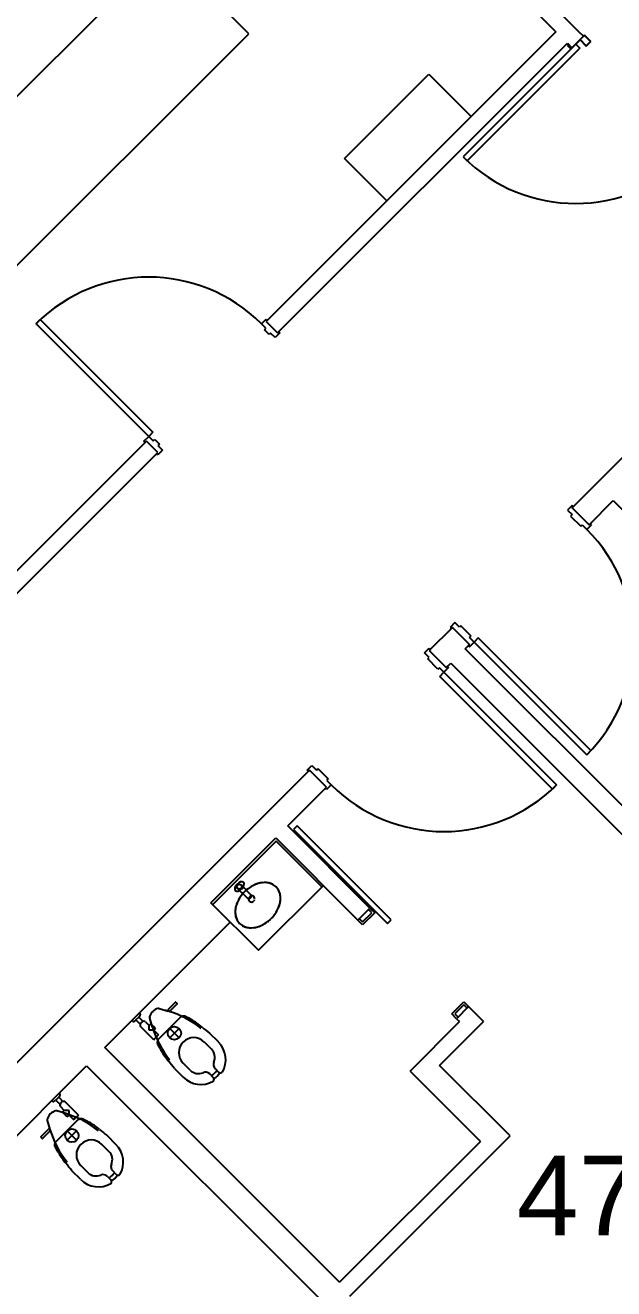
# Model space of a CAD drawing. Header units: inches. Extents: x -1050 to 5570, y -48 to 4302.
# Drawn here: x 718.9 to 896.1, y 3028.5 to 3409.2 of the extents above; entities that cross this region are included whole.
import ezdxf

# ---------------------------------------------------------------- set-up
doc = ezdxf.new("R2010")
doc.units = ezdxf.units.IN
doc.header["$LTSCALE"] = 98
doc.header["$MEASUREMENT"] = 0
for name, color, linetype in [('A-ANNO-ROOM', 4, 'CONTINUOUS'), ('A-DOOR', 2, 'CONTINUOUS'), ('A-FLOR-CASE', 3, 'CONTINUOUS'), ('A-FLOR-PFIX', 2, 'CONTINUOUS'), ('A-WALL-FULL', 6, 'CONTINUOUS')]:
    doc.layers.add(name, color=color, linetype=linetype)
doc.styles.add('Arial', font='arial.ttf')

msp = doc.modelspace()

# ---------------------------------------------------------------- linework, layer by layer
at = {"layer": 'A-DOOR'}
for p, q in [((884.68, 3403.49), (850.74, 3369.54)), ((885.96, 3404.86), (883.22, 3402.12)), ((883.22, 3402.03), (885.96, 3404.77)), ((884.68, 3403.49), (885.92, 3402.25)), ((887.82, 3403), (885.96, 3404.86)), ((885.96, 3404.77), (887.82, 3402.91)), ((887.33, 3406.23), (886.98, 3405.87)), ((886.98, 3405.87), (887.02, 3405.83)), ((887.02, 3405.83), (887.33, 3406.14)), ((889.23, 3404.33), (887.33, 3406.23)), ((887.33, 3406.14), (889.14, 3404.33)), ((889.14, 3404.33), (887.82, 3403)), ((887.82, 3402.91), (889.23, 3404.33)), ((885.92, 3402.25), (851.98, 3368.31)), ((882.51, 3403.44), (882.16, 3403.09)), ((882.16, 3403.09), (883.22, 3402.03)), ((882.25, 3403.09), (882.56, 3403.4)), ((883.22, 3402.12), (882.25, 3403.09)), ((882.56, 3403.4), (882.51, 3403.44)), ((850.74, 3369.54), (851.98, 3368.31)), ((722.12, 3319.23), (723.35, 3320.47)), ((723.35, 3320.47), (757.29, 3286.53)), ((790, 3319.23), (791.41, 3320.65)), ((791.41, 3320.65), (791.77, 3320.29)), ((791.77, 3320.29), (791.41, 3319.94)), ((791.41, 3319.94), (794.86, 3316.49)), ((756.06, 3285.29), (722.12, 3319.23)), ((791.37, 3317.86), (790, 3319.23)), ((790.93, 3317.42), (791.37, 3317.86)), ((792.34, 3316.01), (790.93, 3317.42)), ((792.78, 3316.45), (792.34, 3316.01)), ((794.15, 3315.08), (792.78, 3316.45)), ((795.57, 3316.49), (794.15, 3315.08)), ((794.86, 3316.49), (795.21, 3316.85)), ((795.21, 3316.85), (795.57, 3316.49)), ((757.29, 3286.53), (756.06, 3285.29)), ((754.64, 3283.88), (756.06, 3285.29)), ((755, 3283.52), (754.64, 3283.88)), ((755.35, 3283.88), (755, 3283.52)), ((758.8, 3280.43), (755.35, 3283.88)), ((756.06, 3285.29), (757.43, 3283.92)), ((757.43, 3283.92), (757.86, 3284.36)), ((757.86, 3284.36), (759.28, 3282.95)), ((759.28, 3282.95), (758.84, 3282.51)), ((758.84, 3282.51), (760.21, 3281.14)), ((758.44, 3280.08), (758.8, 3280.43)), ((758.8, 3279.72), (758.44, 3280.08)), ((760.21, 3281.14), (758.8, 3279.72)), ((883.6, 3264.52), (882.19, 3263.11)), ((882.19, 3263.11), (883.56, 3261.74)), ((883.96, 3264.17), (883.6, 3264.52)), ((883.6, 3263.81), (883.96, 3264.17)), ((888.73, 3258.69), (883.6, 3263.81)), ((883.56, 3261.74), (883.12, 3261.3)), ((883.12, 3261.3), (886.21, 3258.2)), ((889.08, 3259.04), (888.73, 3258.69)), ((889.44, 3258.69), (889.08, 3259.04)), ((886.21, 3258.2), (886.65, 3258.64)), ((886.65, 3258.64), (888.02, 3257.27)), ((888.02, 3257.27), (889.44, 3258.69)), ((848.25, 3229.17), (846.83, 3227.75)), ((849.62, 3227.8), (848.25, 3229.17)), ((846.83, 3227.75), (847.19, 3227.4)), ((847.19, 3227.4), (847.54, 3227.75)), ((847.54, 3227.75), (852.67, 3222.63)), ((850.05, 3228.23), (849.62, 3227.8)), ((853.15, 3225.14), (850.05, 3228.23)), ((852.71, 3224.7), (853.15, 3225.14)), ((854.08, 3223.33), (852.71, 3224.7)), ((855.32, 3224.57), (854.08, 3223.33)), ((889.26, 3190.63), (855.32, 3224.57)), ((839.14, 3220.06), (840.56, 3221.48)), ((840.56, 3221.48), (840.91, 3221.12)), ((840.91, 3221.12), (840.56, 3220.77)), ((840.56, 3220.77), (845.68, 3215.64)), ((852.67, 3222.63), (852.31, 3222.27)), ((852.31, 3222.27), (852.67, 3221.92)), ((852.67, 3221.92), (854.08, 3223.33)), ((854.08, 3223.33), (888.02, 3189.39)), ((840.51, 3218.69), (839.14, 3220.06)), ((840.08, 3218.26), (840.51, 3218.69)), ((843.17, 3215.16), (840.08, 3218.26)), ((843.61, 3215.6), (843.17, 3215.16)), ((844.98, 3214.23), (843.61, 3215.6)), ((843.74, 3212.99), (844.98, 3214.23)), ((846.39, 3215.64), (844.98, 3214.23)), ((844.98, 3214.23), (878.92, 3180.29)), ((845.68, 3215.64), (846.04, 3216)), ((846.04, 3216), (846.39, 3215.64)), ((877.68, 3179.05), (843.74, 3212.99)), ((888.02, 3189.39), (889.26, 3190.63)), ((803.79, 3184.71), (805.2, 3186.12)), ((804.14, 3184.35), (803.79, 3184.71)), ((804.49, 3184.71), (804.14, 3184.35)), ((809.62, 3179.58), (804.49, 3184.71)), ((805.2, 3186.12), (806.57, 3184.75)), ((806.57, 3184.75), (807.01, 3185.19)), ((807.01, 3185.19), (810.11, 3182.1)), ((809.27, 3179.23), (809.62, 3179.58)), ((809.62, 3178.87), (809.27, 3179.23)), ((811.04, 3180.29), (809.62, 3178.87)), ((810.11, 3182.1), (809.66, 3181.66)), ((809.66, 3181.66), (811.04, 3180.29)), ((878.92, 3180.29), (877.68, 3179.05)), ((800.78, 3167.91), (799.72, 3166.85)), ((829.07, 3139.63), (800.78, 3167.91)), ((799.72, 3166.85), (828.01, 3138.57)), ((824.12, 3141.75), (820.49, 3138.13)), ((820.49, 3139.01), (823.23, 3141.75)), ((822.26, 3142.72), (822.7, 3143.16)), ((823.23, 3141.75), (822.26, 3142.72)), ((822.7, 3143.16), (824.12, 3141.75)), ((819.08, 3139.54), (819.52, 3139.98)), ((820.49, 3138.13), (819.08, 3139.54)), ((819.52, 3139.98), (820.49, 3139.01)), ((828.01, 3138.57), (829.07, 3139.63)), ((847.36, 3111.26), (850.99, 3114.88)), ((850.99, 3114.88), (852.4, 3113.47)), ((848.78, 3109.84), (847.36, 3111.26)), ((850.99, 3114), (848.25, 3111.26)), ((848.25, 3111.26), (849.22, 3110.28)), ((851.96, 3113.02), (850.99, 3114)), ((852.4, 3113.47), (851.96, 3113.02)), ((849.22, 3110.28), (848.78, 3109.84))]:
    msp.add_line(p, q, dxfattribs=at)
for centre, start, end in [((884.68, 3403.49), 225, 315), ((756.06, 3285.29), 45, 135), ((756.06, 3285.29), 45, 135), ((854.08, 3223.33), 315, 45), ((854.08, 3223.33), 315, 45), ((844.98, 3214.23), 225, 315), ((844.98, 3214.23), 225, 315)]:
    msp.add_arc(centre, 48, start, end, dxfattribs=at)
at = {"layer": 'A-FLOR-CASE'}
for p, q in [((760.73, 3432.1), (540.11, 3211.48)), ((786.19, 3406.64), (760.73, 3432.1)), ((565.57, 3186.02), (786.19, 3406.64)), ((815.01, 3369), (840.47, 3394.45)), ((840.47, 3394.45), (853.2, 3381.72)), ((827.74, 3356.27), (815.01, 3369))]:
    msp.add_line(p, q, dxfattribs=at)
at = {"layer": 'A-FLOR-PFIX'}
for p, q in [((794.42, 3163.32), (775.33, 3144.23)), ((808.21, 3149.53), (794.42, 3163.32)), ((782.82, 3149.1), (786.18, 3145.74)), ((787.24, 3146.8), (783.88, 3150.16)), ((785.49, 3148.65), (784.34, 3147.5)), ((786.79, 3149.59), (785.49, 3148.65)), ((788.19, 3150.3), (786.79, 3149.59)), ((789.61, 3150.74), (788.19, 3150.3)), ((789.11, 3130.44), (808.56, 3149.88)), ((791.01, 3150.88), (789.61, 3150.74)), ((792.32, 3150.72), (791.01, 3150.88)), ((793.48, 3150.27), (792.32, 3150.72)), ((794.44, 3149.55), (793.48, 3150.27)), ((795.16, 3148.59), (794.44, 3149.55)), ((795.25, 3148.42), (795.13, 3148.65)), ((795.61, 3147.43), (795.16, 3148.59)), ((774.97, 3144.58), (789.11, 3130.44)), ((782.68, 3144.8), (782.25, 3143.37)), ((783.39, 3146.19), (782.68, 3144.8)), ((784.34, 3147.5), (783.39, 3146.19)), ((786.28, 3146.27), (786.16, 3145.65)), ((786.16, 3145.65), (786.34, 3145.25)), ((786.18, 3145.74), (787.24, 3146.8)), ((786.92, 3146.92), (786.28, 3146.27)), ((786.34, 3145.25), (786.45, 3145.15)), ((787.14, 3146.95), (786.92, 3146.92)), ((787.51, 3146.83), (787.14, 3146.95)), ((787.85, 3146.49), (787.51, 3146.83)), ((787.99, 3145.95), (787.85, 3146.49)), ((795.19, 3143.3), (795.62, 3144.73)), ((795.77, 3146.12), (795.61, 3147.43)), ((795.62, 3144.73), (795.77, 3146.12)), ((782.25, 3143.37), (782.11, 3141.97)), ((782.11, 3141.97), (782.27, 3140.67)), ((793.53, 3140.6), (794.48, 3141.9)), ((794.48, 3141.9), (795.19, 3143.3)), ((782.27, 3140.67), (782.72, 3139.51)), ((782.72, 3139.51), (783.44, 3138.55)), ((783.44, 3138.55), (784.4, 3137.83)), ((784.33, 3137.86), (784.56, 3137.74)), ((784.4, 3137.83), (785.56, 3137.38)), ((785.56, 3137.38), (786.86, 3137.22)), ((786.86, 3137.22), (788.26, 3137.36)), ((788.26, 3137.36), (789.69, 3137.8)), ((789.69, 3137.8), (791.08, 3138.5)), ((791.08, 3138.5), (792.38, 3139.45)), ((792.38, 3139.45), (793.53, 3140.6)), ((764.15, 3114.81), (761.92, 3112.59)), ((764.65, 3114.31), (762.42, 3112.08)), ((764.27, 3114.82), (764.66, 3114.43)), ((752.21, 3109.45), (753.1, 3110.33)), ((753.1, 3110.33), (754.38, 3109.04)), ((753.22, 3111.52), (753.48, 3111.26)), ((759.24, 3112.9), (761.93, 3112.09)), ((761.31, 3112.33), (761.38, 3112.26)), ((751.02, 3109.32), (751.28, 3109.06)), ((752.21, 3109.45), (753.5, 3108.16)), ((757.6, 3103.52), (753.54, 3107.59)), ((754.95, 3109.01), (756.19, 3107.77)), ((756.19, 3107.77), (756.72, 3108.3)), ((757.17, 3107.33), (756.36, 3110.02)), ((756.65, 3108.3), (756.82, 3108.47)), ((756.81, 3108.2), (756.72, 3108.3)), ((756.93, 3108.09), (756.81, 3108.2)), ((757.24, 3107.77), (756.93, 3108.09)), ((757.61, 3107.41), (757.24, 3107.77)), ((758.13, 3106.88), (757.6, 3106.35)), ((757.78, 3107.24), (757.61, 3107.41)), ((757.93, 3107.09), (757.78, 3107.24)), ((758.13, 3106.88), (757.93, 3107.09)), ((765.53, 3110.18), (759.08, 3103.73)), ((762.38, 3106.88), (765.21, 3104.05)), ((765.21, 3106.88), (762.38, 3104.05)), ((757.6, 3106.35), (759.02, 3104.94)), ((757.6, 3103.52), (757.81, 3103.73)), ((757.81, 3103.73), (758.13, 3104.05)), ((758.13, 3104.05), (758.31, 3104.23)), ((758.31, 3104.23), (758.49, 3104.41)), ((758.49, 3104.41), (758.66, 3104.58)), ((758.66, 3104.58), (758.92, 3104.84)), ((758.92, 3104.84), (759.02, 3104.94)), ((772.81, 3102.82), (774.93, 3100.69)), ((777.05, 3102.82), (774.41, 3105.45)), ((768.56, 3094.33), (766.44, 3096.45)), ((763.8, 3094.85), (766.44, 3092.21)), ((775.51, 3092.14), (774.45, 3093.2)), ((776.06, 3094.81), (777.12, 3093.75)), ((726.89, 3085.19), (727.15, 3084.93)), ((728.97, 3086.2), (728.08, 3085.32)), ((728.08, 3085.32), (729.37, 3084.03)), ((728.97, 3086.2), (730.25, 3084.91)), ((729.09, 3087.39), (729.35, 3087.13)), ((734.89, 3080.81), (730.82, 3084.88)), ((731.08, 3081.24), (728.39, 3082.05)), ((729.4, 3083.46), (730.65, 3082.22)), ((730.11, 3081.76), (729.94, 3081.59)), ((730.65, 3082.22), (730.11, 3081.69)), ((730.21, 3081.6), (730.11, 3081.69)), ((730.32, 3081.48), (730.21, 3081.6)), ((730.64, 3081.17), (730.32, 3081.48)), ((731.01, 3080.8), (730.64, 3081.17)), ((731.18, 3080.63), (731.01, 3080.8)), ((731.32, 3080.48), (731.18, 3080.63)), ((731.53, 3080.28), (731.32, 3080.48)), ((731.53, 3080.28), (732.06, 3080.81)), ((732.06, 3080.81), (733.47, 3079.39)), ((734, 3079.92), (733.83, 3079.75)), ((734.18, 3080.1), (734, 3079.92)), ((734.36, 3080.28), (734.18, 3080.1)), ((734.68, 3080.6), (734.36, 3080.28)), ((734.89, 3080.81), (734.68, 3080.6)), ((723.6, 3074.26), (725.83, 3076.49)), ((725.51, 3079.17), (726.32, 3076.48)), ((726.08, 3077.1), (726.16, 3077.03)), ((728.23, 3072.88), (734.68, 3079.33)), ((733.57, 3079.49), (733.47, 3079.39)), ((733.83, 3079.75), (733.57, 3079.49)), ((723.59, 3074.14), (723.98, 3073.75)), ((724.1, 3073.76), (726.33, 3075.99)), ((731.53, 3076.03), (734.36, 3073.21)), ((731.53, 3073.21), (734.36, 3076.03)), ((743.56, 3074.61), (746.2, 3071.97)), ((744.08, 3069.85), (741.96, 3071.97)), ((735.6, 3065.6), (737.72, 3063.48)), ((735.6, 3061.36), (732.96, 3064)), ((743.6, 3062.35), (744.66, 3061.29)), ((746.27, 3062.9), (745.21, 3063.96))]:
    msp.add_line(p, q, dxfattribs=at)
for centre, radius in [((783.35, 3149.63), 0.75), ((763.79, 3105.47), 2), ((732.94, 3074.62), 2)]:
    msp.add_circle(centre, radius, dxfattribs=at)
for centre, radius, start, end in [((786.99, 3145.99), 1, 243, 313.5147), ((786.99, 3145.99), 1, 324.0001, 342.5611), ((764.22, 3114.72), 0.116, 63.3864, 128.6136), ((764.56, 3114.38), 0.116, 321.3864, 26.6136), ((751.43, 3112), 2.36, 315, 331.7178), ((753.19, 3111.05), 0.358, 331.7178, 36.2822), ((759.85, 3109.41), 3.67, 105.7, 164.1134), ((757.32, 3110.31), 1, 174.032, 196.7358), ((758.95, 3111.94), 1, 73.2642, 95.4406), ((761.2, 3111.86), 0.488, 76.6888, 99.2592), ((761.78, 3111.71), 0.58, 93.6602, 118.1119), ((761.73, 3112.44), 0.149, 273.6602, 356.3398), ((762.05, 3112.47), 0.173, 136.0648, 192.0648), ((753.5, 3084.05), 29.29, 51.2648, 73.2642), ((762.28, 3111.89), 0.149, 93.6602, 132.6747), ((762.3, 3112.21), 0.173, 257.9352, 313.9352), ((751.49, 3109.35), 0.358, 233.7178, 298.2822), ((750.54, 3111.11), 2.36, 298.2822, 315), ((754.59, 3107.95), 1.12, 71.4379, 198.6536), ((756.98, 3108.29), 0.33, 177.7576, 189.9981), ((785.21, 3115.76), 29.29, 196.7358, 218.7352), ((753.5, 3084.05), 29.79, 51.2648, 58.8263), ((936.04, 3309.29), 260.14, 230.9435, 231.5861), ((769.62, 3099.63), 4.5, 45, 225), ((771.75, 3097.51), 7.5, 329.8879, 45), ((785.21, 3115.76), 29.79, 211.1737, 218.7352), ((772.42, 3098.19), 3.55, 336.7763, 45), ((559.97, 2933.21), 260.14, 38.4139, 39.0565), ((777.33, 3096.08), 1.79, 156.7763, 225), ((771.75, 3097.51), 7.5, 225, 300.1121), ((771.07, 3096.84), 3.55, 225, 293.2237), ((773.18, 3091.93), 1.79, 45, 113.2237), ((771.3, 3097.96), 6.45, 304.8161, 325.1839), ((774.95, 3091.58), 0.787, 315, 45), ((771.75, 3097.51), 7, 304.5998, 325.4002), ((777.68, 3094.31), 0.787, 225, 315), ((727.36, 3085.22), 0.358, 233.7178, 298.2822), ((726.41, 3086.98), 2.36, 298.2822, 315), ((727.3, 3087.87), 2.36, 315, 331.7178), ((729.06, 3086.92), 0.358, 331.7178, 36.2822), ((730.46, 3083.82), 1.12, 71.3464, 198.5621), ((729.01, 3078.56), 3.67, 105.8866, 164.3), ((728.1, 3081.1), 1, 73.2642, 95.968), ((730.12, 3081.43), 0.33, 80.0019, 92.2424), ((722.65, 3053.2), 29.29, 51.2648, 73.2642), ((726.47, 3079.46), 1, 174.5594, 196.7358), ((725.94, 3076.36), 0.173, 77.9352, 133.9352), ((725.97, 3076.68), 0.149, 273.6602, 356.3398), ((726.55, 3077.21), 0.488, 170.7408, 193.3112), ((726.7, 3076.63), 0.58, 151.8881, 176.3398), ((754.37, 3084.91), 29.29, 196.7358, 218.7352), ((726.2, 3076.11), 0.173, 316.0648, 12.0648), ((726.52, 3076.13), 0.149, 137.3253, 176.3398), ((722.65, 3053.2), 29.79, 51.2648, 58.8263), ((905.2, 3278.44), 260.14, 230.9435, 231.5861), ((723.69, 3074.19), 0.116, 141.3864, 206.6136), ((724.03, 3073.85), 0.116, 243.3864, 308.6136), ((738.78, 3068.79), 4.5, 45, 225), ((754.37, 3084.91), 29.79, 211.1737, 218.7352), ((741.57, 3067.34), 3.55, 336.7763, 45), ((740.9, 3066.67), 7.5, 329.8879, 45), ((529.13, 2902.37), 260.14, 38.4139, 39.0565), ((746.48, 3065.23), 1.79, 156.7763, 225), ((740.9, 3066.67), 7.5, 225, 300.1121), ((740.23, 3065.99), 3.55, 225, 293.2237), ((742.33, 3061.08), 1.79, 45, 113.2237), ((740.45, 3067.11), 6.45, 304.8161, 325.1839), ((744.1, 3060.73), 0.787, 315, 45), ((740.9, 3066.67), 7, 304.5998, 325.4002), ((746.83, 3063.46), 0.787, 225, 315)]:
    msp.add_arc(centre, radius, start, end, dxfattribs=at)
at = {"layer": 'A-FLOR-PFIX', "extrusion": (0, 0, -1)}
msp.add_ellipse((783.38, 3149.67), major_axis=(1.24, 1.24), ratio=0.571429, dxfattribs=at)
msp.add_ellipse((757.54, 3108.91), major_axis=(0.789, 0.789), ratio=0.5, start_param=3.402076, end_param=3.496793, dxfattribs=at)
at = {"layer": 'A-FLOR-PFIX'}
msp.add_ellipse((729.5, 3080.87), major_axis=(0.789, 0.789), ratio=0.5, start_param=0.260484, end_param=0.3552, dxfattribs=at)
for points, knots in [([(785.9, 3148.98), (785.8, 3148.9), (785.55, 3148.7), (785.3, 3148.48), (785.16, 3148.35)], [1.4001113, 1.4001113, 1.4001113, 1.4001113, 1.4499658, 1.523624, 1.523624, 1.523624, 1.523624]), ([(787.35, 3149.91), (787.28, 3149.87), (786.99, 3149.72), (786.7, 3149.54), (786.49, 3149.4)], [1.1785276, 1.1785276, 1.1785276, 1.1785276, 1.2083049, 1.3082295, 1.3082295, 1.3082295, 1.3082295]), ([(788.89, 3150.55), (788.86, 3150.54), (788.54, 3150.44), (788.21, 3150.31), (787.92, 3150.19)], [0.9529552, 0.9529552, 0.9529552, 0.9529552, 0.9666439, 1.0936537, 1.0936537, 1.0936537, 1.0936537]), ([(790.45, 3150.85), (790.45, 3150.85), (790.11, 3150.82), (789.76, 3150.77), (789.41, 3150.68)], [0.7248008, 0.7248008, 0.7248008, 0.7248008, 0.7249829, 0.878323, 0.878323, 0.878323, 0.878323]), ([(792.2, 3150.74), (792.13, 3150.76), (791.71, 3150.84), (791.26, 3150.88), (790.87, 3150.87)], [0.448799, 0.448799, 0.448799, 0.448799, 0.4833219, 0.6611047, 0.6611047, 0.6611047, 0.6611047]), ([(793.43, 3150.3), (793.4, 3150.31), (793.04, 3150.5), (792.64, 3150.65), (792.24, 3150.73)], [0.2243995, 0.2243995, 0.2243995, 0.2243995, 0.241661, 0.4416618, 0.4416618, 0.4416618, 0.4416618]), ([(795.62, 3147.35), (795.53, 3147.75), (795.41, 3148.17), (795.2, 3148.51), (795.18, 3148.54)], [5.8415235, 5.8415235, 5.8415235, 5.8415235, 6.0415243, 6.0587858, 6.0587858, 6.0587858, 6.0587858]), ([(782.8, 3145.06), (782.67, 3144.77), (782.55, 3144.45), (782.45, 3144.13), (782.44, 3144.1)], [2.0479389, 2.0479389, 2.0479389, 2.0479389, 2.1749488, 2.1886374, 2.1886374, 2.1886374, 2.1886374]), ([(783.59, 3146.5), (783.44, 3146.28), (783.27, 3146), (783.11, 3145.71), (783.08, 3145.64)], [1.8333632, 1.8333632, 1.8333632, 1.8333632, 1.9332878, 1.963065, 1.963065, 1.963065, 1.963065]), ([(784.64, 3147.82), (784.5, 3147.68), (784.29, 3147.44), (784.09, 3147.19), (784.01, 3147.08)], [1.6179686, 1.6179686, 1.6179686, 1.6179686, 1.6916268, 1.7414813, 1.7414813, 1.7414813, 1.7414813]), ([(795.57, 3144.52), (795.66, 3144.87), (795.71, 3145.22), (795.74, 3145.56), (795.74, 3145.56)], [5.4048623, 5.4048623, 5.4048623, 5.4048623, 5.5582024, 5.5583845, 5.5583845, 5.5583845, 5.5583845]), ([(795.76, 3145.98), (795.77, 3146.37), (795.72, 3146.81), (795.65, 3147.24), (795.64, 3147.31)], [5.6220806, 5.6220806, 5.6220806, 5.6220806, 5.7998634, 5.8343864, 5.8343864, 5.8343864, 5.8343864]), ([(782.12, 3142.12), (782.11, 3141.73), (782.15, 3141.29), (782.22, 3140.85), (782.24, 3140.78)], [2.480488, 2.480488, 2.480488, 2.480488, 2.6582707, 2.6927937, 2.6927937, 2.6927937, 2.6927937]), ([(782.3, 3143.58), (782.22, 3143.23), (782.16, 3142.88), (782.14, 3142.54), (782.14, 3142.54)], [2.2632696, 2.2632696, 2.2632696, 2.2632696, 2.4166097, 2.4167919, 2.4167919, 2.4167919, 2.4167919]), ([(793.24, 3140.27), (793.37, 3140.42), (793.59, 3140.66), (793.79, 3140.91), (793.87, 3141.02)], [4.7595613, 4.7595613, 4.7595613, 4.7595613, 4.8332195, 4.883074, 4.883074, 4.883074, 4.883074]), ([(794.29, 3141.6), (794.43, 3141.81), (794.61, 3142.1), (794.76, 3142.39), (794.8, 3142.46)], [4.9749558, 4.9749558, 4.9749558, 4.9749558, 5.0748804, 5.1046577, 5.1046577, 5.1046577, 5.1046577]), ([(795.08, 3143.03), (795.2, 3143.32), (795.33, 3143.65), (795.43, 3143.97), (795.44, 3144)], [5.1895316, 5.1895316, 5.1895316, 5.1895316, 5.3165414, 5.3302301, 5.3302301, 5.3302301, 5.3302301]), ([(782.25, 3140.75), (782.34, 3140.35), (782.47, 3139.93), (782.68, 3139.59), (782.7, 3139.56)], [2.6999308, 2.6999308, 2.6999308, 2.6999308, 2.8999317, 2.9171932, 2.9171932, 2.9171932, 2.9171932]), ([(784.44, 3137.8), (784.47, 3137.79), (784.84, 3137.6), (785.24, 3137.45), (785.63, 3137.36)], [3.3659921, 3.3659921, 3.3659921, 3.3659921, 3.3832536, 3.5832545, 3.5832545, 3.5832545, 3.5832545]), ([(785.68, 3137.35), (785.75, 3137.34), (786.17, 3137.25), (786.62, 3137.22), (787.01, 3137.23)], [3.5903916, 3.5903916, 3.5903916, 3.5903916, 3.6249146, 3.8026973, 3.8026973, 3.8026973, 3.8026973]), ([(787.43, 3137.25), (787.43, 3137.25), (787.77, 3137.28), (788.12, 3137.33), (788.47, 3137.41)], [3.8663935, 3.8663935, 3.8663935, 3.8663935, 3.8665756, 4.0199157, 4.0199157, 4.0199157, 4.0199157]), ([(788.98, 3137.55), (789.02, 3137.56), (789.34, 3137.66), (789.66, 3137.78), (789.95, 3137.91)], [4.0945479, 4.0945479, 4.0945479, 4.0945479, 4.1082365, 4.2352464, 4.2352464, 4.2352464, 4.2352464]), ([(790.53, 3138.19), (790.6, 3138.22), (790.89, 3138.38), (791.17, 3138.56), (791.39, 3138.7)], [4.3201203, 4.3201203, 4.3201203, 4.3201203, 4.3498975, 4.4498221, 4.4498221, 4.4498221, 4.4498221]), ([(791.97, 3139.12), (792.07, 3139.2), (792.33, 3139.4), (792.57, 3139.61), (792.71, 3139.75)], [4.541704, 4.541704, 4.541704, 4.541704, 4.5915585, 4.6652167, 4.6652167, 4.6652167, 4.6652167]), ([(767.28, 3110.45), (767.17, 3110.51), (766.99, 3110.57), (766.75, 3110.62), (766.56, 3110.62), (766.37, 3110.61), (766.12, 3110.55), (765.82, 3110.43), (765.62, 3110.27), (765.53, 3110.18)], [0, 0, 0, 0, 0.2, 0.3, 0.4, 0.5, 0.6, 0.8, 1, 1, 1, 1]), ([(756.19, 3107.46), (756.19, 3107.47), (756.19, 3107.5), (756.19, 3107.54), (756.19, 3107.58), (756.19, 3107.62), (756.19, 3107.65), (756.19, 3107.69), (756.19, 3107.71), (756.19, 3107.73)], [0.625, 0.625, 0.625, 0.625, 0.65625, 0.6875, 0.71875, 0.75, 0.78125, 0.8125, 0.8749999, 0.8749999, 0.8749999, 0.8749999]), ([(756.19, 3107.26), (756.19, 3107.28), (756.19, 3107.32), (756.19, 3107.36), (756.19, 3107.41), (756.19, 3107.44), (756.19, 3107.46)], [0.5000002, 0.5000002, 0.5000002, 0.5000002, 0.53125, 0.5625, 0.59375, 0.625, 0.625, 0.625, 0.625]), ([(756.19, 3107.05), (756.19, 3107.09), (756.19, 3107.14), (756.19, 3107.21), (756.19, 3107.25), (756.19, 3107.26)], [0.375, 0.375, 0.375, 0.375, 0.4375, 0.46875, 0.5, 0.5, 0.5, 0.5]), ([(756.19, 3106.82), (756.19, 3106.86), (756.19, 3106.94), (756.19, 3107.01), (756.19, 3107.05)], [0.25, 0.25, 0.25, 0.25, 0.3125, 0.375, 0.375, 0.375, 0.375]), ([(756.98, 3106.35), (756.96, 3106.35), (756.92, 3106.35), (756.84, 3106.35), (756.77, 3106.35), (756.73, 3106.35)], [0.5714286, 0.5714286, 0.5714286, 0.5714286, 0.6071429, 0.6428571, 0.7142855, 0.7142855, 0.7142855, 0.7142855]), ([(757.21, 3106.35), (757.2, 3106.35), (757.16, 3106.35), (757.08, 3106.35), (757.02, 3106.35), (756.98, 3106.35)], [0.4285714, 0.4285714, 0.4285714, 0.4285714, 0.4642857, 0.5, 0.5714284, 0.5714284, 0.5714284, 0.5714284]), ([(757.6, 3106.35), (757.6, 3106.35), (757.6, 3106.35), (757.58, 3106.35), (757.55, 3106.35), (757.53, 3106.35), (757.49, 3106.35), (757.46, 3106.35), (757.41, 3106.35), (757.37, 3106.35), (757.32, 3106.35), (757.27, 3106.35), (757.23, 3106.35), (757.21, 3106.35)], [0, 0, 0, 0, 0.0714286, 0.1071429, 0.1428571, 0.1785714, 0.2142857, 0.25, 0.2857143, 0.3214286, 0.3571429, 0.3928571, 0.4285713, 0.4285713, 0.4285713, 0.4285713]), ([(759.08, 3103.73), (758.99, 3103.64), (758.87, 3103.49), (758.75, 3103.26), (758.7, 3103.09), (758.66, 3102.94), (758.65, 3102.82), (758.64, 3102.73), (758.64, 3102.63), (758.64, 3102.51), (758.67, 3102.37), (758.71, 3102.19), (758.77, 3102.06), (758.81, 3101.98)], [0, 0, 0, 0, 0.2, 0.3, 0.4, 0.475, 0.55, 0.5875, 0.625, 0.7, 0.775, 0.85, 1, 1, 1, 1]), ([(730.95, 3082.22), (730.94, 3082.22), (730.91, 3082.22), (730.87, 3082.22), (730.83, 3082.22), (730.79, 3082.22), (730.76, 3082.22), (730.72, 3082.22), (730.7, 3082.22), (730.68, 3082.22)], [0.625, 0.625, 0.625, 0.625, 0.65625, 0.6875, 0.71875, 0.75, 0.78125, 0.8125, 0.8749999, 0.8749999, 0.8749999, 0.8749999]), ([(731.15, 3082.22), (731.13, 3082.22), (731.1, 3082.22), (731.05, 3082.22), (731, 3082.22), (730.97, 3082.22), (730.95, 3082.22)], [0.5000002, 0.5000002, 0.5000002, 0.5000002, 0.53125, 0.5625, 0.59375, 0.625, 0.625, 0.625, 0.625]), ([(731.36, 3082.22), (731.32, 3082.22), (731.27, 3082.22), (731.2, 3082.22), (731.16, 3082.22), (731.15, 3082.22)], [0.375, 0.375, 0.375, 0.375, 0.4375, 0.46875, 0.5, 0.5, 0.5, 0.5]), ([(731.59, 3082.22), (731.55, 3082.22), (731.47, 3082.22), (731.4, 3082.22), (731.36, 3082.22)], [0.25, 0.25, 0.25, 0.25, 0.3125, 0.375, 0.375, 0.375, 0.375]), ([(732.06, 3081.43), (732.06, 3081.45), (732.06, 3081.49), (732.06, 3081.58), (732.06, 3081.64), (732.06, 3081.68)], [0.5714286, 0.5714286, 0.5714286, 0.5714286, 0.6071429, 0.6428571, 0.7142855, 0.7142855, 0.7142855, 0.7142855]), ([(732.06, 3081.2), (732.06, 3081.21), (732.06, 3081.25), (732.06, 3081.33), (732.06, 3081.39), (732.06, 3081.43)], [0.4285714, 0.4285714, 0.4285714, 0.4285714, 0.4642857, 0.5, 0.5714284, 0.5714284, 0.5714284, 0.5714284]), ([(732.06, 3080.81), (732.06, 3080.81), (732.06, 3080.81), (732.06, 3080.84), (732.06, 3080.86), (732.06, 3080.88), (732.06, 3080.92), (732.06, 3080.96), (732.06, 3081), (732.06, 3081.04), (732.06, 3081.09), (732.06, 3081.14), (732.06, 3081.18), (732.06, 3081.2)], [0, 0, 0, 0, 0.0714286, 0.1071429, 0.1428571, 0.1785714, 0.2142857, 0.25, 0.2857143, 0.3214286, 0.3571429, 0.3928571, 0.4285713, 0.4285713, 0.4285713, 0.4285713]), ([(734.68, 3079.33), (734.77, 3079.42), (734.92, 3079.54), (735.15, 3079.66), (735.32, 3079.71), (735.47, 3079.75), (735.59, 3079.77), (735.68, 3079.77), (735.78, 3079.77), (735.9, 3079.77), (736.04, 3079.75), (736.22, 3079.7), (736.35, 3079.65), (736.44, 3079.6)], [0, 0, 0, 0, 0.2, 0.3, 0.4, 0.475, 0.55, 0.5875, 0.625, 0.7, 0.775, 0.85, 1, 1, 1, 1]), ([(727.96, 3071.13), (727.9, 3071.24), (727.84, 3071.42), (727.8, 3071.67), (727.79, 3071.85), (727.8, 3072.04), (727.86, 3072.29), (727.98, 3072.59), (728.14, 3072.79), (728.23, 3072.88)], [0, 0, 0, 0, 0.2, 0.3, 0.4, 0.5, 0.6, 0.8, 1, 1, 1, 1])]:
    msp.add_open_spline(points, degree=3, knots=knots, dxfattribs=at)
for points in [[(768.91, 3109.53), (768.65, 3109.69), (768.1, 3110.01), (767.56, 3110.31), (767.28, 3110.45)], [(756.19, 3107.73), (756.19, 3107.74), (756.19, 3107.76), (756.19, 3107.77), (756.19, 3107.77)], [(756.19, 3106.59), (756.19, 3106.67), (756.19, 3106.75), (756.19, 3106.82)], [(756.19, 3106.35), (756.19, 3106.43), (756.19, 3106.51), (756.19, 3106.59)], [(756.46, 3106.35), (756.37, 3106.35), (756.28, 3106.35), (756.19, 3106.35)], [(756.73, 3106.35), (756.64, 3106.35), (756.55, 3106.35), (756.46, 3106.35)], [(758.81, 3101.98), (758.95, 3101.7), (759.25, 3101.15), (759.56, 3100.61), (759.73, 3100.34)], [(730.68, 3082.22), (730.67, 3082.22), (730.65, 3082.22), (730.65, 3082.22), (730.65, 3082.22)], [(731.82, 3082.22), (731.74, 3082.22), (731.66, 3082.22), (731.59, 3082.22)], [(732.06, 3082.22), (731.98, 3082.22), (731.9, 3082.22), (731.82, 3082.22)], [(732.06, 3081.95), (732.06, 3082.04), (732.06, 3082.13), (732.06, 3082.22)], [(732.06, 3081.68), (732.06, 3081.77), (732.06, 3081.86), (732.06, 3081.95)], [(736.44, 3079.6), (736.71, 3079.46), (737.26, 3079.16), (737.8, 3078.85), (738.07, 3078.68)], [(728.88, 3069.5), (728.72, 3069.77), (728.4, 3070.31), (728.11, 3070.85), (727.96, 3071.13)]]:
    msp.add_open_spline(points, degree=3, dxfattribs=at)
at = {"layer": 'A-WALL-FULL'}
for p, q in [((885.61, 3407.24), (763.39, 3529.46)), ((764.6, 3521.35), (878.71, 3407.24)), ((878.71, 3407.24), (791.41, 3319.94)), ((794.86, 3316.49), (882.16, 3403.79)), ((882.16, 3403.79), (883.53, 3402.42)), ((883.53, 3402.42), (886.98, 3405.87)), ((885.61, 3407.24), (885.61, 3407.24)), ((886.98, 3405.87), (885.61, 3407.24)), ((791.41, 3319.94), (794.86, 3316.49)), ((922.73, 3302.94), (883.6, 3263.81)), ((755.35, 3283.88), (597.58, 3126.11)), ((758.8, 3280.43), (755.35, 3283.88)), ((601.02, 3122.66), (758.8, 3280.43)), ((883.6, 3263.81), (888.73, 3258.69)), ((888.73, 3258.69), (895.98, 3265.94)), ((895.98, 3265.94), (938.76, 3223.16)), ((847.54, 3227.75), (840.56, 3220.77)), ((852.67, 3222.63), (847.54, 3227.75)), ((840.56, 3220.77), (845.68, 3215.64)), ((851.34, 3221.3), (852.67, 3222.63)), ((906.23, 3166.41), (851.34, 3221.3)), ((845.68, 3215.64), (847.01, 3216.97)), ((847.01, 3216.97), (901.9, 3162.08)), ((653.79, 3034.01), (804.49, 3184.71)), ((809.62, 3179.58), (804.49, 3184.71)), ((797.95, 3167.91), (809.62, 3179.58)), ((822.7, 3143.16), (797.95, 3167.91)), ((774.8, 3144.76), (794.33, 3164.29)), ((794.33, 3164.29), (819.08, 3139.54)), ((780.63, 3138.92), (774.8, 3144.76)), ((819.08, 3139.54), (822.7, 3143.16)), ((742.84, 3101.14), (780.63, 3138.92)), ((852.4, 3113.47), (848.78, 3109.84)), ((852.4, 3113.47), (856.91, 3108.96)), ((834.77, 3094.07), (849.66, 3108.96)), ((843.69, 3095.74), (856.91, 3108.96)), ((848.78, 3109.84), (849.66, 3108.96)), ((813.55, 3030.43), (742.84, 3101.14)), ((699.49, 3057.78), (737.36, 3095.66)), ((737.36, 3095.66), (808.07, 3024.95)), ((864.91, 3074.53), (843.69, 3095.74)), ((834.77, 3094.07), (855.98, 3072.85)), ((813.55, 3030.43), (855.98, 3072.85)), ((816.6, 3026.23), (864.91, 3074.53))]:
    msp.add_line(p, q, dxfattribs=at)

# ---------------------------------------------------------------- texts
at = {"layer": 'A-ANNO-ROOM', "style": 'Arial'}
msp.add_text('4724', height=24, dxfattribs=at).set_placement((866.92, 3044.57))

doc.saveas('drawing.dxf')
